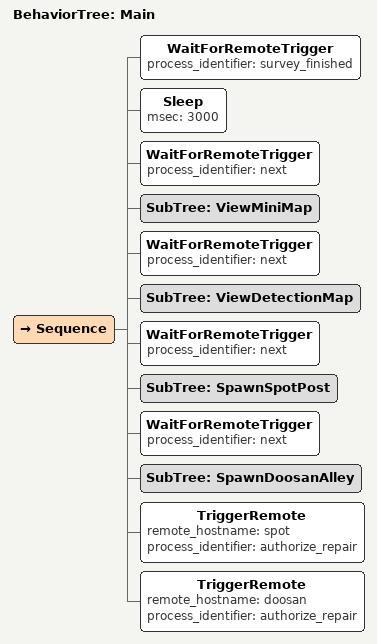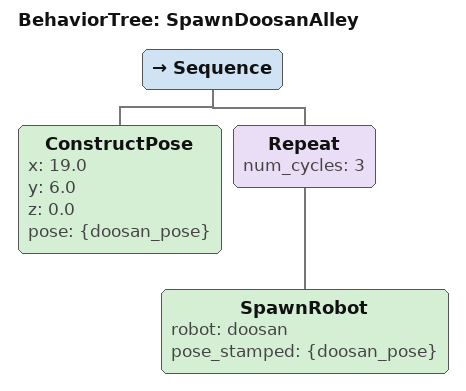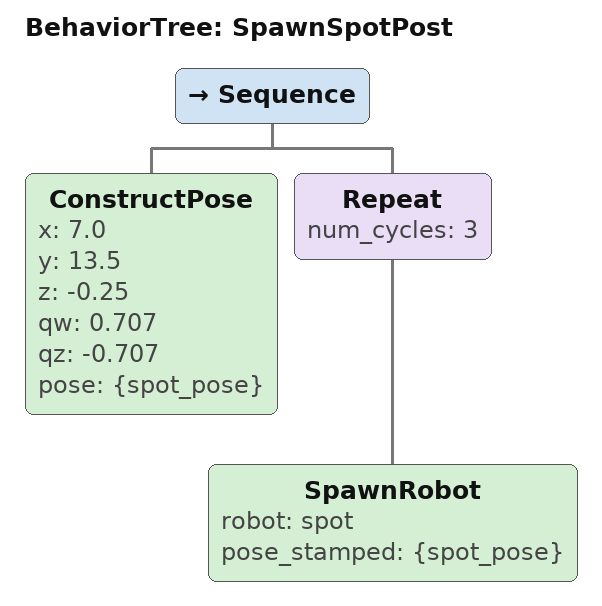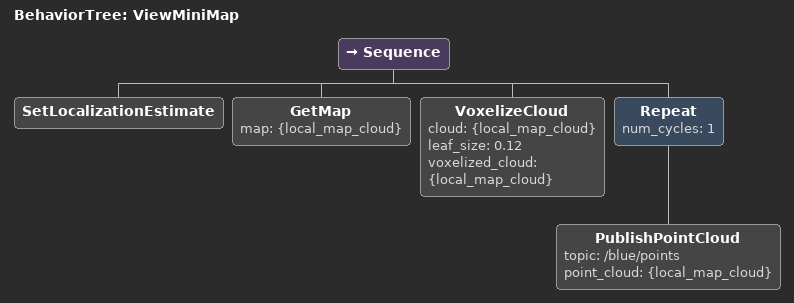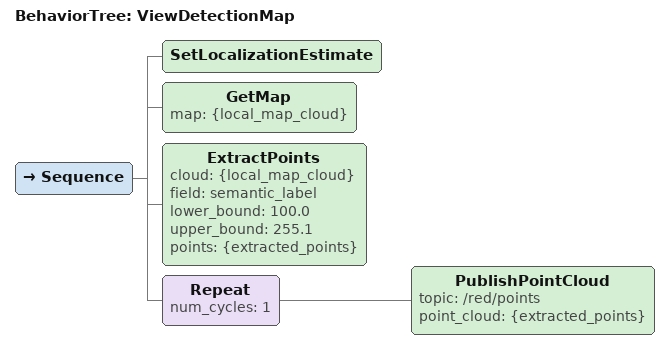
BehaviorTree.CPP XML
<root main_tree_to_execute="Main" BTCPP_format="4">

    <BehaviorTree ID="Main">
        <Sequence>
            <!-- wait for remote authorization from survey robot-->
            <WaitForRemoteTrigger process_identifier="survey_finished"/>

            <Sleep msec="3000"/>

            <WaitForRemoteTrigger process_identifier="next"/>
            <SubTree ID="ViewMiniMap"/>

            <WaitForRemoteTrigger process_identifier="next"/>
            <SubTree ID="ViewDetectionMap"/>

            <WaitForRemoteTrigger process_identifier="next"/>
            <SubTree ID="SpawnSpotPost"/>

            <WaitForRemoteTrigger process_identifier="next"/>
            <SubTree ID="SpawnDoosanAlley"/>

            <!-- authorize remotes for repair robots -->
            <TriggerRemote remote_hostname="spot" process_identifier="authorize_repair"/>
            <TriggerRemote remote_hostname="doosan" process_identifier="authorize_repair"/>
        </Sequence>
    </BehaviorTree>

    <BehaviorTree ID="SpawnDoosanAlley">
        <Sequence>
            <ConstructPose
                x="19.0"
                y="6.0"
                z="0.0"
                pose="{doosan_pose}"
            />

            <Repeat num_cycles="3">
                <SpawnRobot
                    robot="doosan"
                    pose_stamped="{doosan_pose}"
                />
            </Repeat>
        </Sequence>
    </BehaviorTree>

    <BehaviorTree ID="SpawnSpotPost">
        <Sequence>
            <ConstructPose
                x="7.0"
                y="13.5"
                z="-0.25"
                qw="0.707"
                qz="-0.707"
                pose="{spot_pose}"
            />

            <Repeat num_cycles="3">
                <SpawnRobot
                    robot="spot"
                    pose_stamped="{spot_pose}"
                />
            </Repeat>
        </Sequence>
    </BehaviorTree>

    <BehaviorTree ID="ViewMiniMap">
        <Sequence>
            <SetLocalizationEstimate/>

            <GetMap map="{local_map_cloud}"/>

            <VoxelizeCloud
                cloud="{local_map_cloud}"
                leaf_size="0.12"
                voxelized_cloud="{local_map_cloud}"
            />

            <Repeat num_cycles="1">
                <PublishPointCloud
                    topic="/blue/points"
                    point_cloud="{local_map_cloud}"
                />
            </Repeat>

        </Sequence>
    </BehaviorTree>

    <BehaviorTree ID="ViewDetectionMap">
        <Sequence>
            <SetLocalizationEstimate/>

            <GetMap map="{local_map_cloud}"/>

            <ExtractPoints
                cloud="{local_map_cloud}"
                field="semantic_label"
                lower_bound="100.0"
                upper_bound="255.1"
                points="{extracted_points}"
            />

            <Repeat num_cycles="1">
                <PublishPointCloud
                    topic="/red/points"
                    point_cloud="{extracted_points}"
                />
            </Repeat>

        </Sequence>
    </BehaviorTree>

</root>
